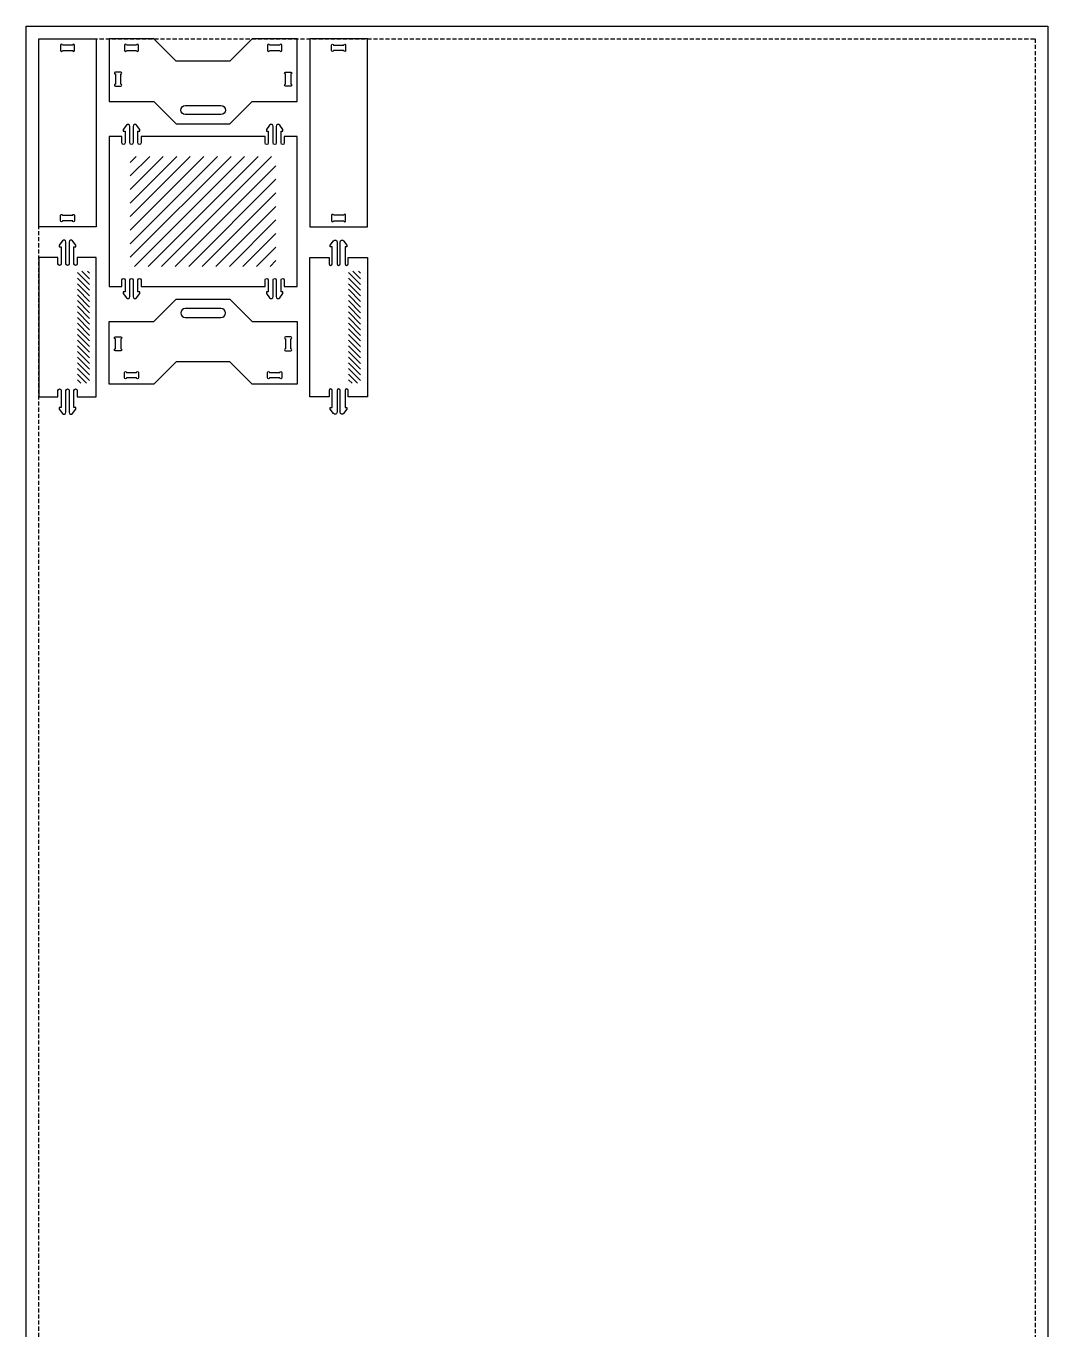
# Model space of a CAD drawing. Header units: inches. Extents: x 15 to 2770, y 10 to 4091.
# Drawn here: x 15 to 1615, y 2051 to 4091 of the extents above; entities that cross this region are included whole.
import ezdxf

# ---------------------------------------------------------------- set-up
doc = ezdxf.new("R2010")
doc.units = ezdxf.units.IN
doc.header["$MEASUREMENT"] = 0
doc.linetypes.add('DASHED2', pattern=[9.525, 6.35, -3.175])
doc.layers.add('Chapa', color=250, linetype='Continuous', plot=False)
doc.layers.add('MARGEM_DE_SEGURANÇA_20.0MM', color=93, linetype='DASHED2', true_color=0x66cc66, plot=False)
doc.layers.add('TOP-CUT-INSIDE_10MM', color=240, linetype='Continuous', true_color=0xff1f31)
doc.layers.add('TOP-CUT-OUTSIDE_10MM', color=6, linetype='Continuous', true_color=0xff00ff)
doc.layers.add('TOP-CUT-ON-LINE_10MM', color=4, linetype='Continuous')

# ---------------------------------------------------------------- blocks, each defined once
blk = doc.blocks.new('Block sheet')
at = {"layer": 'Chapa'}
blk.add_lwpolyline([(15.2, 1591.2), (15.2, 4091.2), (1615.2, 4091.2), (1615.2, 1591.2)], close=True, dxfattribs=at)
at = {"layer": 'MARGEM_DE_SEGURANÇA_20.0MM'}
blk.add_lwpolyline([(1595.2, 4071.2), (1595.2, 1611.2), (35.2, 1611.2), (35.2, 4071.2)], close=True, dxfattribs=at)

msp = doc.modelspace()

# ---------------------------------------------------------------- linework, layer by layer
at = {"layer": 'TOP-CUT-INSIDE_10MM'}
for points in [[(69.2, 4061.4), (69.2, 4052.9, 1), (72.2, 4052.9), (88.2, 4052.9, 1), (91.2, 4052.9), (91.2, 4061.4, 1), (88.2, 4061.4), (72.2, 4061.4, 1)], [(169.3, 4061.4), (169.3, 4052.9, 1), (172.3, 4052.9), (188.3, 4052.9, 1), (191.3, 4052.9), (191.3, 4061.4, 1), (188.3, 4061.4), (172.3, 4061.4, 1)], [(393.5, 4061.4), (393.5, 4052.9, 1), (396.5, 4052.9), (412.5, 4052.9, 1), (415.5, 4052.9), (415.5, 4061.4, 1), (412.5, 4061.4), (396.5, 4061.4, 1)], [(515.6, 4061.4), (515.6, 4052.9, -1), (512.6, 4052.9), (496.6, 4052.9, -1), (493.6, 4052.9), (493.6, 4061.4, -1), (496.6, 4061.4), (512.6, 4061.4, -1)], [(155, 3997.2), (163.5, 3997.2, 1), (163.5, 4000.2), (163.5, 4016.2, 1), (163.5, 4019.2), (155, 4019.2, 1), (155, 4016.2), (155, 4000.2, 1)], [(429.9, 3997.2), (421.4, 3997.2, -1), (421.4, 4000.2), (421.4, 4016.2, -1), (421.4, 4019.2), (429.9, 4019.2, -1), (429.9, 4016.2), (429.9, 4000.2, -1)], [(69.2, 3786.5), (69.2, 3795, -1), (72.2, 3795), (88.2, 3795, -1), (91.2, 3795), (91.2, 3786.5, -1), (88.2, 3786.5), (72.2, 3786.5, -1)], [(515.6, 3786.5), (515.6, 3795, 1), (512.6, 3795), (496.6, 3795, 1), (493.6, 3795), (493.6, 3786.5, 1), (496.6, 3786.5), (512.6, 3786.5, 1)], [(155, 3604.8), (163.5, 3604.8, -1), (163.5, 3601.8), (163.5, 3585.8, -1), (163.5, 3582.8), (155, 3582.8, -1), (155, 3585.8), (155, 3601.8, -1)], [(429.9, 3604.8), (421.4, 3604.8, 1), (421.4, 3601.8), (421.4, 3585.8, 1), (421.4, 3582.8), (429.9, 3582.8, 1), (429.9, 3585.8), (429.9, 3601.8, 1)], [(169.3, 3540.5), (169.3, 3549, -1), (172.3, 3549), (188.3, 3549, -1), (191.3, 3549), (191.3, 3540.5, -1), (188.3, 3540.5), (172.3, 3540.5, -1)], [(393.5, 3540.5), (393.5, 3549, -1), (396.5, 3549), (412.5, 3549, -1), (415.5, 3549), (415.5, 3540.5, -1), (412.5, 3540.5), (396.5, 3540.5, -1)]]:
    msp.add_lwpolyline(points, format="xyb", close=True, dxfattribs=at)
at = {"layer": 'TOP-CUT-INSIDE_10MM', "linetype": 'Continuous', "lineweight": -3}
for points in [[(264.4, 3952.7, -1), (264.4, 3966.7), (320.4, 3966.7, -1), (320.4, 3952.7)], [(264.4, 3649.2, 1), (264.4, 3635.2), (320.4, 3635.2, 1), (320.4, 3649.2)]]:
    msp.add_lwpolyline(points, format="xyb", close=True, dxfattribs=at)
at = {"layer": 'TOP-CUT-ON-LINE_10MM', "linetype": 'Continuous', "lineweight": -2}
for p, q in [((178.3, 3877.8), (187.6, 3887.1)), ((178.3, 3856.6), (208.8, 3887.1)), ((178.3, 3835.4), (230, 3887.1)), ((178.3, 3814.1), (251.2, 3887.1)), ((178.3, 3792.9), (272.4, 3887.1)), ((178.3, 3771.7), (293.7, 3887.1)), ((178.3, 3750.5), (314.9, 3887.1)), ((178.3, 3729.3), (336.1, 3887.1)), ((185.1, 3714.9), (357.3, 3887.1)), ((206.3, 3714.9), (378.5, 3887.1)), ((227.5, 3714.9), (399.7, 3887.1)), ((248.7, 3714.9), (406.5, 3872.6)), ((270, 3714.9), (406.5, 3851.4)), ((291.2, 3714.9), (406.5, 3830.2)), ((312.4, 3714.9), (406.5, 3809)), ((333.6, 3714.9), (406.5, 3787.8)), ((354.8, 3714.9), (406.5, 3766.6)), ((376, 3714.9), (406.5, 3745.4)), ((397.2, 3714.9), (406.5, 3724.1)), ((114.7, 3686.7), (95.7, 3705.7)), ((114.7, 3677.8), (95.7, 3696.8)), ((114.7, 3695.5), (102.6, 3707.6)), ((114.7, 3704.4), (111.4, 3707.6)), ((539.1, 3686.7), (520.1, 3705.7)), ((539.1, 3677.8), (520.1, 3696.8)), ((539.1, 3695.5), (527, 3707.6)), ((539.1, 3704.4), (535.8, 3707.6)), ((114.7, 3669), (95.7, 3688)), ((114.7, 3660.2), (95.7, 3679.2)), ((539.1, 3669), (520.1, 3688)), ((539.1, 3660.2), (520.1, 3679.2)), ((114.7, 3651.3), (95.7, 3670.3)), ((114.7, 3642.5), (95.7, 3661.5)), ((114.7, 3633.7), (95.7, 3652.7)), ((539.1, 3651.3), (520.1, 3670.3)), ((539.1, 3642.5), (520.1, 3661.5)), ((539.1, 3633.7), (520.1, 3652.7)), ((114.7, 3624.8), (95.7, 3643.8)), ((114.7, 3616), (95.7, 3635)), ((539.1, 3624.8), (520.1, 3643.8)), ((539.1, 3616), (520.1, 3635)), ((114.7, 3607.1), (95.7, 3626.1)), ((114.7, 3598.3), (95.7, 3617.3)), ((539.1, 3607.1), (520.1, 3626.1)), ((539.1, 3598.3), (520.1, 3617.3)), ((114.7, 3589.5), (95.7, 3608.5)), ((114.7, 3580.6), (95.7, 3599.6)), ((539.1, 3589.5), (520.1, 3608.5)), ((539.1, 3580.6), (520.1, 3599.6)), ((114.7, 3571.8), (95.7, 3590.8)), ((114.7, 3562.9), (95.7, 3581.9)), ((114.7, 3554.1), (95.7, 3573.1)), ((539.1, 3571.8), (520.1, 3590.8)), ((539.1, 3562.9), (520.1, 3581.9)), ((539.1, 3554.1), (520.1, 3573.1)), ((114.7, 3545.3), (95.7, 3564.3)), ((114.7, 3536.4), (95.7, 3555.4)), ((539.1, 3545.3), (520.1, 3564.3)), ((539.1, 3536.4), (520.1, 3555.4)), ((110, 3532.3), (95.7, 3546.6)), ((101.2, 3532.3), (95.7, 3537.7)), ((534.4, 3532.3), (520.1, 3546.6)), ((525.6, 3532.3), (520.1, 3537.7))]:
    msp.add_line(p, q, dxfattribs=at)
at = {"layer": 'TOP-CUT-OUTSIDE_10MM'}
for points in [[(125.2, 4071.2), (125.2, 3776.8), (35.2, 3776.8), (35.2, 4071.2)], [(459.6, 4071.2), (459.6, 3776.8), (549.6, 3776.8), (549.6, 4071.2)]]:
    msp.add_lwpolyline(points, close=True, dxfattribs=at)
at = {"layer": 'TOP-CUT-OUTSIDE_10MM', "linetype": 'Continuous', "lineweight": -3}
for points in [[(215.4, 4071.2), (199.3, 4071.2), (145.2, 4071.2), (145.2, 3973.2), (215.4, 3973.2), (250.4, 3938.2), (334.4, 3938.2), (369.4, 3973.2), (439.6, 3973.2), (439.6, 4071.2), (413.5, 4071.2), (369.4, 4071.2), (334.4, 4036.2), (250.4, 4036.2)], [(215.4, 3530.8), (199.3, 3530.8), (145.2, 3530.8), (145.2, 3628.8), (215.4, 3628.8), (250.4, 3663.8), (334.4, 3663.8), (369.4, 3628.8), (439.6, 3628.8), (439.6, 3530.8), (413.5, 3530.8), (369.4, 3530.8), (334.4, 3565.8), (250.4, 3565.8)]]:
    msp.add_lwpolyline(points, close=True, dxfattribs=at)
at = {"layer": 'TOP-CUT-OUTSIDE_10MM'}
for points in [[(195.3, 3683.8), (389.5, 3683.8), (389.5, 3693.8, -1), (394.5, 3693.8), (394.5, 3683.8), (394.5, 3675.3), (391.5, 3675.3), (391.5, 3672.6), (396.6, 3665.9, 0.719036), (402, 3667.7), (402, 3693.8, -1), (407, 3693.8), (407, 3667.7, 0.719036), (412.4, 3665.9), (417.5, 3672.6), (417.5, 3675.3), (414.5, 3675.3), (414.5, 3683.8), (414.5, 3693.8, -1), (419.5, 3693.8), (419.5, 3683.8), (439.6, 3683.8), (439.6, 3918.2), (419.5, 3918.2), (419.5, 3908.2, -1), (414.5, 3908.2), (414.5, 3918.2), (414.5, 3926.7), (417.5, 3926.7), (417.5, 3929.3), (412.4, 3936.1, 0.719036), (407, 3934.2), (407, 3908.2, -1), (402, 3908.2), (402, 3934.2, 0.719036), (396.6, 3936.1), (391.5, 3929.3), (391.5, 3926.7), (394.5, 3926.7), (394.5, 3918.2), (394.5, 3908.2, -1), (389.5, 3908.2), (389.5, 3918.2), (195.3, 3918.2), (195.3, 3908.2, -1), (190.3, 3908.2), (190.3, 3918.2), (190.3, 3926.7), (193.3, 3926.7), (193.3, 3929.3), (188.2, 3936.1, 0.719036), (182.8, 3934.2), (182.8, 3908.2, -1), (177.8, 3908.2), (177.8, 3934.2, 0.719036), (172.4, 3936.1), (167.3, 3929.3), (167.3, 3926.7), (170.3, 3926.7), (170.3, 3918.2), (170.3, 3908.2, -1), (165.3, 3908.2), (165.3, 3918.2), (145.2, 3918.2), (145.2, 3683.8), (165.3, 3683.8), (165.3, 3693.8, -1), (170.3, 3693.8), (170.3, 3683.8), (170.3, 3675.3), (167.3, 3675.3), (167.3, 3672.6), (172.4, 3665.9, 0.719036), (177.8, 3667.7), (177.8, 3693.8, -1), (182.8, 3693.8), (182.8, 3667.7, 0.719036), (188.2, 3665.9), (193.3, 3672.6), (193.3, 3675.3), (190.3, 3675.3), (190.3, 3683.8), (190.3, 3693.8, -1), (195.3, 3693.8)], [(90.2, 3520.8, -1), (95.2, 3520.8), (95.2, 3510.8), (125.2, 3510.8), (125.2, 3729.2), (95.2, 3729.2), (95.2, 3719.2, -1), (90.2, 3719.2), (90.2, 3729.2), (90.2, 3745.7), (93.2, 3745.7), (93.2, 3748.3), (88.1, 3755.1, 0.719036), (82.7, 3753.2), (82.7, 3719.2, -1), (77.7, 3719.2), (77.7, 3753.2, 0.719036), (72.3, 3755.1), (67.2, 3748.3), (67.2, 3745.7), (70.2, 3745.7), (70.2, 3729.2), (70.2, 3719.2, -1), (65.2, 3719.2), (65.2, 3729.2), (35.2, 3729.2), (35.2, 3510.8), (65.2, 3510.8), (65.2, 3520.8, -1), (70.2, 3520.8), (70.2, 3510.8), (70.2, 3494.3), (67.2, 3494.3), (67.2, 3491.6), (72.3, 3484.9, 0.719036), (77.7, 3486.7), (77.7, 3520.8, -1), (82.7, 3520.8), (82.7, 3486.7, 0.719036), (88.1, 3484.9), (93.2, 3491.6), (93.2, 3494.3), (90.2, 3494.3), (90.2, 3510.8)], [(494.6, 3520.8, 1), (489.6, 3520.8), (489.6, 3510.8), (459.6, 3510.8), (459.6, 3729.2), (489.6, 3729.2), (489.6, 3719.2, 1), (494.6, 3719.2), (494.6, 3729.2), (494.6, 3745.7), (491.6, 3745.7), (491.6, 3748.3), (496.7, 3755.1, -0.719036), (502.1, 3753.2), (502.1, 3719.2, 1), (507.1, 3719.2), (507.1, 3753.2, -0.719036), (512.5, 3755.1), (517.6, 3748.3), (517.6, 3745.7), (514.6, 3745.7), (514.6, 3729.2), (514.6, 3719.2, 1), (519.6, 3719.2), (519.6, 3729.2), (549.6, 3729.2), (549.6, 3510.8), (519.6, 3510.8), (519.6, 3520.8, 1), (514.6, 3520.8), (514.6, 3510.8), (514.6, 3494.3), (517.6, 3494.3), (517.6, 3491.6), (512.5, 3484.9, -0.719036), (507.1, 3486.7), (507.1, 3520.8, 1), (502.1, 3520.8), (502.1, 3486.7, -0.719036), (496.7, 3484.9), (491.6, 3491.6), (491.6, 3494.3), (494.6, 3494.3), (494.6, 3510.8)]]:
    msp.add_lwpolyline(points, format="xyb", close=True, dxfattribs=at)

# ---------------------------------------------------------------- block references
at = {"layer": 'Defpoints'}
msp.add_blockref('Block sheet', (0, 0), dxfattribs=at)

doc.saveas('drawing.dxf')
